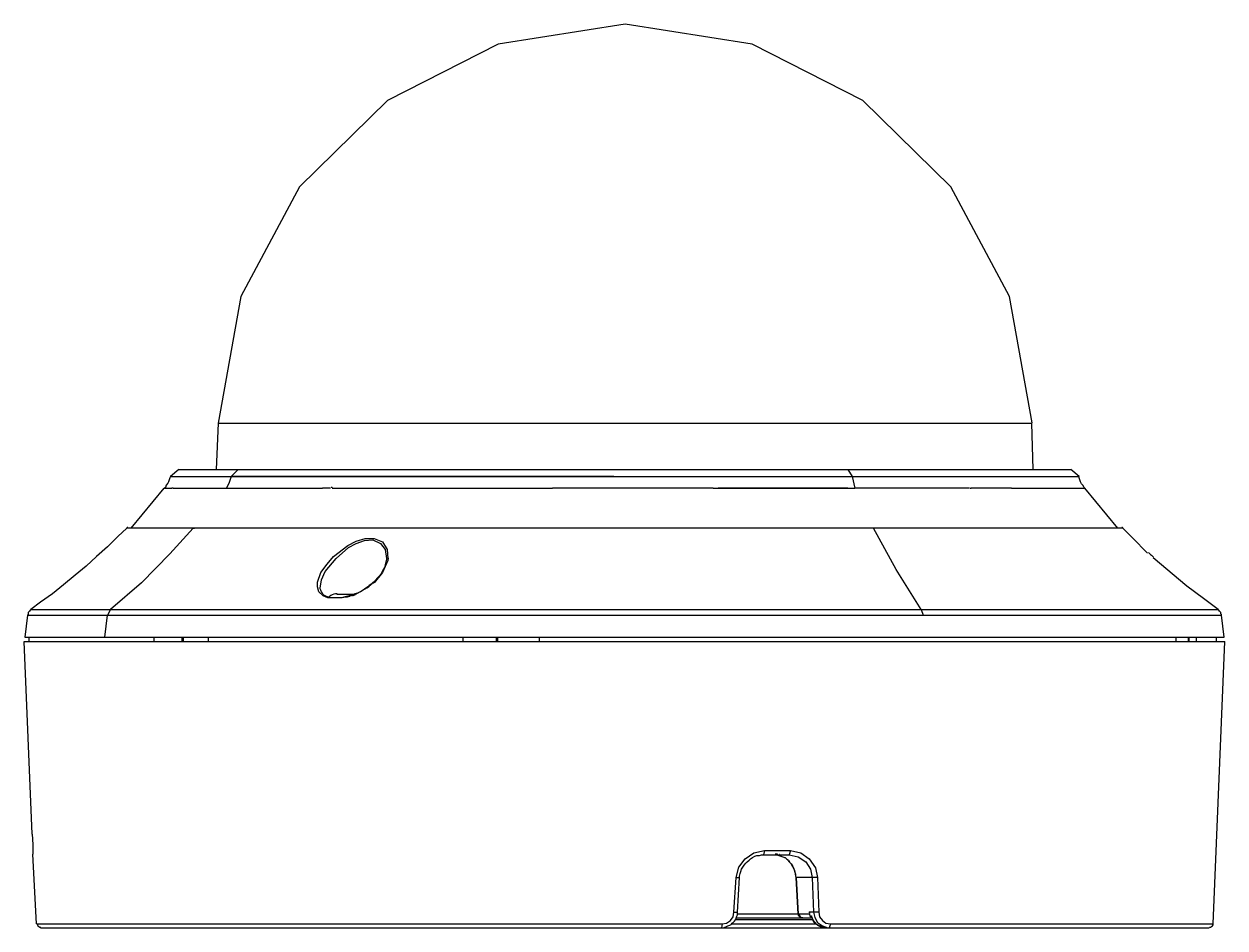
# Model space of a CAD drawing. Header units: millimetres. Extents: x -495897 to 1376592, y -28539 to 470976.
# Drawn here: x 491312 to 500882, y 195361 to 202565 of the extents above; entities that cross this region are included whole.
import ezdxf

# ---------------------------------------------------------------- set-up
doc = ezdxf.new("R2010")
doc.units = ezdxf.units.MM

msp = doc.modelspace()

# ---------------------------------------------------------------- linework, layer by layer
at = {"color": 0}
for p, q in [((492858.22, 199383.645), (492841.736, 199014.965)), ((492858.22, 199383.645), (499341.099, 199383.645)), ((499341.099, 199383.645), (499352.24, 199014.965)), ((492544.53, 199014.965), (492478.607, 198959.975)), ((492544.53, 199014.965), (499654.971, 199014.965)), ((493017.834, 199014.965), (492962.844, 198959.975)), ((497877.299, 199014.965), (497910.28, 198959.975)), ((499720.92, 198959.975), (499654.971, 199014.965)), ((492440.088, 198871.835), (492428.986, 198866.375)), ((492445.47, 198888.475), (492440.088, 198871.835)), ((492456.572, 198904.985), (492445.47, 198888.475)), ((492462.123, 198915.905), (492456.572, 198904.985)), ((492467.505, 198932.415), (492462.123, 198915.905)), ((492473.056, 198949.055), (492467.505, 198932.415)), ((492478.607, 198959.975), (492473.056, 198949.055)), ((492478.607, 198959.975), (492478.607, 198959.975)), ((492478.607, 198959.975), (492962.844, 198959.975)), ((492478.607, 198959.975), (492962.844, 198959.975)), ((492946.36, 198910.315), (492924.325, 198866.375)), ((492962.844, 198959.975), (492946.36, 198910.315)), ((492962.844, 198959.975), (493854.449, 198959.975)), ((496011.721, 198959.975), (492962.844, 198959.975)), ((493854.449, 198959.975), (496011.721, 198959.975)), ((496011.721, 198959.975), (496556.499, 198959.975)), ((496556.499, 198959.975), (496793.151, 198959.975)), ((496556.499, 198959.975), (497910.28, 198959.975)), ((496793.151, 198959.975), (497910.28, 198959.975)), ((497910.28, 198959.975), (499313.721, 198959.975)), ((497910.28, 198959.975), (499720.92, 198959.975)), ((497910.28, 198959.975), (497932.341, 198866.375)), ((499313.721, 198959.975), (499456.851, 198959.975)), ((499456.851, 198959.975), (499720.92, 198959.975)), ((499720.92, 198949.055), (499720.92, 198959.975)), ((499726.471, 198932.415), (499720.92, 198949.055)), ((499732.022, 198915.905), (499726.471, 198932.415)), ((499737.573, 198899.395), (499732.022, 198915.905)), ((499748.48, 198888.475), (499737.573, 198899.395)), ((499759.439, 198871.835), (499748.48, 198888.475)), ((499764.99, 198866.375), (499759.439, 198871.835)), ((492164.926, 198547.225), (492428.986, 198866.375)), ((492428.986, 198866.375), (492428.986, 198866.375)), ((492428.986, 198866.375), (492434.537, 198866.375)), ((492434.537, 198866.375), (492434.537, 198866.375)), ((492434.537, 198866.375), (492440.088, 198866.375)), ((492434.537, 198866.375), (492434.537, 198866.375)), ((492440.088, 198866.375), (492483.989, 198866.375)), ((492483.989, 198866.375), (492489.54, 198866.375)), ((492500.642, 198866.375), (492489.54, 198866.375)), ((492489.54, 198866.375), (492489.54, 198866.375)), ((492500.642, 198866.375), (493689.271, 198866.375)), ((493716.857, 198866.375), (493689.271, 198866.375)), ((493744.274, 198866.375), (493716.857, 198866.375)), ((493755.376, 198866.375), (493744.274, 198866.375)), ((493766.309, 198866.375), (494151.642, 198866.375)), ((494168.126, 198866.375), (495483.414, 198866.375)), ((495483.414, 198866.375), (495521.933, 198866.375)), ((496705.18, 198866.375), (495521.933, 198866.375)), ((496804.058, 198866.375), (496842.772, 198866.375)), ((497877.299, 198866.375), (496842.772, 198866.375)), ((496842.772, 198866.375), (497877.299, 198866.375)), ((497877.299, 198866.375), (497932.341, 198866.375)), ((498152.47, 198866.375), (497932.341, 198866.375)), ((498845.981, 198866.375), (498152.47, 198866.375)), ((499181.68, 198866.375), (498856.901, 198866.375)), ((499181.68, 198866.375), (499506.29, 198866.375)), ((499506.29, 198866.375), (499732.022, 198866.375)), ((499732.022, 198866.375), (499764.99, 198866.375)), ((499732.022, 198866.375), (499732.022, 198866.375)), ((499764.99, 198866.375), (499764.99, 198866.375)), ((500029.02, 198547.225), (499764.99, 198866.375)), ((492131.787, 198547.225), (492060.307, 198481.055)), ((492164.926, 198547.225), (492131.787, 198547.225)), ((500056.619, 198547.225), (492137.34, 198547.225)), ((500067.721, 198547.225), (492164.926, 198547.225)), ((492660.256, 198547.225), (492473.056, 198343.515)), ((492660.256, 198547.225), (492671.189, 198547.225)), ((498081.022, 198547.225), (498075.471, 198547.225)), ((498262.489, 198217.025), (498081.022, 198547.225)), ((500089.782, 198525.125), (500067.721, 198547.225)), ((500144.772, 198470.135), (500089.782, 198525.125)), ((491977.721, 198398.635), (491889.759, 198321.415)), ((492060.307, 198481.055), (491977.721, 198398.635)), ((493777.411, 198321.415), (493892.955, 198409.555)), ((493799.264, 198305.035), (493898.506, 198393.175)), ((493892.955, 198409.555), (493958.878, 198442.575)), ((493898.506, 198393.175), (493958.878, 198426.065)), ((493958.878, 198442.575), (494030.547, 198464.545)), ((493958.878, 198426.065), (494024.983, 198448.165)), ((494024.983, 198448.165), (494091.088, 198453.625)), ((494030.547, 198464.545), (494102.021, 198464.545)), ((494091.088, 198453.625), (494151.642, 198426.065)), ((494102.021, 198464.545), (494168.126, 198437.245)), ((494151.642, 198426.065), (494190.161, 198376.665)), ((494168.126, 198437.245), (494206.645, 198376.665)), ((500144.772, 198470.135), (500144.772, 198470.135)), ((500265.841, 198349.105), (500144.772, 198470.135)), ((491889.759, 198321.415), (491807.177, 198244.455)), ((492473.056, 198343.515), (492247.513, 198112.375)), ((493711.306, 198200.515), (493799.264, 198305.035)), ((493727.79, 198261.095), (493777.411, 198321.415)), ((494190.161, 198376.665), (494201.094, 198305.035)), ((494201.094, 198299.575), (494195.53, 198277.605)), ((494201.094, 198305.035), (494201.094, 198305.035)), ((494201.094, 198305.035), (494201.094, 198299.575)), ((494206.645, 198376.665), (494212.014, 198305.035)), ((500579.349, 198084.815), (500309.781, 198310.495)), ((491807.177, 198244.455), (491719.037, 198172.955)), ((493678.338, 198194.925), (493727.79, 198261.095)), ((493683.72, 198134.475), (493711.306, 198200.515)), ((494168.126, 198205.975), (494157.011, 198183.875)), ((494212.014, 198288.525), (494168.126, 198194.925)), ((494184.61, 198233.535), (494168.126, 198205.975)), ((494190.161, 198255.505), (494184.61, 198233.535)), ((494195.53, 198277.605), (494190.161, 198255.505)), ((498460.609, 197897.745), (498262.489, 198217.025)), ((491719.037, 198172.955), (491625.521, 198095.865)), ((492247.513, 198112.375), (491999.757, 197897.745)), ((493650.752, 198117.965), (493678.338, 198194.925)), ((493650.752, 198079.485), (493650.752, 198117.965)), ((493672.787, 198068.305), (493683.72, 198134.475)), ((494085.537, 198106.915), (494063.502, 198090.405)), ((494107.572, 198123.555), (494085.537, 198106.915)), ((494168.126, 198194.925), (494102.021, 198112.375)), ((494124.056, 198145.395), (494107.572, 198123.555)), ((494140.54, 198162.035), (494124.056, 198145.395)), ((494157.011, 198183.875), (494140.54, 198162.035)), ((491537.562, 198024.495), (491443.869, 197958.325)), ((491625.521, 198095.865), (491537.562, 198024.495)), ((493661.685, 198040.875), (493650.752, 198079.485)), ((493694.822, 198007.725), (493661.685, 198040.875)), ((493672.787, 198068.305), (493672.787, 198068.305)), ((493672.787, 198062.975), (493672.787, 198068.305)), ((493678.338, 198051.795), (493672.787, 198062.975)), ((493683.72, 198040.875), (493678.338, 198051.795)), ((493689.271, 198029.825), (493683.72, 198040.875)), ((493694.822, 198018.905), (493689.271, 198029.825)), ((493700.373, 198013.315), (493694.822, 198018.905)), ((493711.306, 198007.725), (493700.373, 198013.315)), ((493942.407, 198018.905), (493804.828, 198018.905)), ((493942.407, 198018.905), (493804.828, 198018.905)), ((493925.923, 198013.315), (493903.888, 198007.725)), ((493947.958, 198024.495), (493925.923, 198013.315)), ((493969.993, 198029.825), (493947.958, 198024.495)), ((494041.467, 198068.305), (493953.509, 198018.905)), ((493992.028, 198040.875), (493969.993, 198029.825)), ((494014.063, 198051.795), (493992.028, 198040.875)), ((494036.098, 198068.305), (494014.063, 198051.795)), ((494052.582, 198079.485), (494036.098, 198068.305)), ((494057.951, 198084.815), (494052.582, 198079.485)), ((494063.502, 198090.405), (494057.951, 198084.815)), ((500711.572, 197985.885), (500579.349, 198084.815)), ((491443.869, 197958.325), (491366.837, 197897.745)), ((493733.341, 197991.345), (493694.822, 198007.725)), ((493722.239, 198002.395), (493711.306, 198007.725)), ((493738.892, 197996.805), (493722.239, 198002.395)), ((493837.965, 197991.345), (493733.341, 197991.345)), ((493749.825, 197991.345), (493738.892, 197996.805)), ((493766.309, 197991.345), (493749.825, 197991.345)), ((493782.78, 197991.345), (493766.309, 197991.345)), ((493799.264, 197991.345), (493782.78, 197991.345)), ((493821.299, 197991.345), (493799.264, 197991.345)), ((493843.334, 197991.345), (493821.299, 197991.345)), ((493881.853, 197996.805), (493837.965, 197991.345)), ((493859.818, 197996.805), (493843.334, 197991.345)), ((493881.853, 198002.395), (493859.818, 197996.805)), ((493903.888, 198007.725), (493881.853, 198002.395)), ((500827.129, 197897.745), (500711.572, 197985.885)), ((491339.427, 197853.675), (491317.392, 197677.655)), ((491344.802, 197859.265), (491339.427, 197853.675)), ((491339.427, 197853.675), (491653.111, 197853.675)), ((491350.355, 197881.365), (491344.802, 197875.775)), ((491344.802, 197875.775), (491344.802, 197864.855)), ((491344.802, 197864.855), (491344.802, 197859.265)), ((491355.909, 197886.825), (491350.355, 197881.365)), ((491361.462, 197892.285), (491355.909, 197886.825)), ((491366.837, 197897.745), (491361.462, 197892.285)), ((491366.837, 197897.745), (497970.86, 197897.745)), ((491653.111, 197853.675), (491977.721, 197853.675)), ((491955.685, 197677.655), (491977.721, 197853.675)), ((491999.757, 197897.745), (491977.721, 197853.675)), ((491977.721, 197853.675), (498477.262, 197853.675)), ((497970.86, 197897.745), (498460.609, 197897.745)), ((498460.609, 197897.745), (499368.711, 197897.745)), ((498460.609, 197897.745), (498477.262, 197853.675)), ((498477.262, 197853.675), (500232.73, 197853.675)), ((499368.711, 197897.745), (500827.129, 197897.745)), ((500232.73, 197853.675), (500634.56, 197853.675)), ((500634.56, 197853.675), (500854.52, 197853.675)), ((500832.68, 197892.285), (500827.129, 197897.745)), ((500838.231, 197886.825), (500832.68, 197892.285)), ((500843.6, 197881.365), (500838.231, 197886.825)), ((500849.151, 197875.775), (500843.6, 197881.365)), ((500849.151, 197864.855), (500849.151, 197875.775)), ((500854.52, 197859.265), (500849.151, 197864.855)), ((500854.52, 197853.675), (500854.52, 197859.265)), ((500876.568, 197677.655), (500854.52, 197853.675)), ((491377.944, 196109.205), (491311.839, 197644.635)), ((491311.839, 197644.635), (500882.119, 197644.635)), ((491317.392, 197677.655), (500876.568, 197677.655)), ((491350.355, 197677.655), (491350.355, 197644.635)), ((492346.402, 197677.655), (492346.402, 197644.635)), ((492572.129, 197644.635), (492572.129, 197677.655)), ((492583.049, 197644.635), (492583.049, 197677.655)), ((492781.182, 197644.635), (492781.182, 197677.655)), ((494811.977, 197644.635), (494811.977, 197677.655)), ((495076.215, 197644.635), (495076.215, 197677.655)), ((495087.135, 197644.635), (495087.135, 197677.655)), ((495417.309, 197677.655), (495417.309, 197644.635)), ((500491.391, 197677.655), (500491.391, 197644.635)), ((500590.49, 197644.635), (500590.49, 197677.655)), ((500596.041, 197644.635), (500596.041, 197677.655)), ((500656.4, 197644.635), (500656.4, 197677.655)), ((500788.61, 195393.685), (500882.119, 197644.635)), ((500810.619, 197677.655), (500810.619, 197644.635)), ((491377.944, 196109.205), (491377.944, 196109.205)), ((491377.944, 196109.205), (491383.318, 196026.655)), ((491383.318, 196026.655), (491383.318, 195949.565)), ((491410.907, 195393.685), (491383.318, 195949.565)), ((497007.781, 195844.915), (497057.402, 195911.085)), ((497057.402, 195911.085), (497128.85, 195960.745)), ((497090.331, 195900.165), (497101.42, 195911.085)), ((497101.42, 195911.085), (497117.93, 195922.135)), ((497117.93, 195922.135), (497134.401, 195933.055)), ((497128.85, 195960.745), (497211.439, 195977.125)), ((497134.401, 195933.055), (497150.911, 195938.645)), ((497150.911, 195938.645), (497172.92, 195938.645)), ((497172.92, 195938.645), (497189.391, 195943.975)), ((497189.391, 195943.975), (497205.901, 195943.975)), ((497211.439, 195977.125), (497205.901, 195943.975)), ((497205.901, 195943.975), (497409.572, 195943.975)), ((497211.439, 195977.125), (497420.531, 195977.125)), ((497294.041, 195943.975), (497310.512, 195943.975)), ((497310.512, 195943.975), (497326.97, 195938.645)), ((497326.97, 195938.645), (497343.48, 195933.055)), ((497381.999, 195916.675), (497326.97, 195938.645)), ((497343.48, 195933.055), (497359.938, 195927.595)), ((497359.938, 195927.595), (497376.591, 195922.135)), ((497376.591, 195922.135), (497387.55, 195911.085)), ((497426.082, 195872.605), (497381.999, 195916.675)), ((497387.55, 195911.085), (497404.021, 195900.165)), ((497420.531, 195977.125), (497409.572, 195943.975)), ((497409.572, 195943.975), (497481.059, 195927.595)), ((497420.531, 195977.125), (497503.081, 195960.745)), ((497481.059, 195927.595), (497541.6, 195888.985)), ((497503.081, 195960.745), (497569.212, 195911.085)), ((497569.212, 195911.085), (497618.651, 195839.585)), ((496985.902, 195762.495), (497007.781, 195844.915)), ((497018.87, 195795.515), (497024.239, 195812.025)), ((497024.239, 195812.025), (497029.79, 195828.535)), ((497029.79, 195828.535), (497040.892, 195844.915)), ((497040.892, 195844.915), (497051.799, 195861.685)), ((497051.799, 195861.685), (497062.953, 195878.065)), ((497062.953, 195878.065), (497073.86, 195888.985)), ((497073.86, 195888.985), (497090.331, 195900.165)), ((497404.021, 195900.165), (497414.928, 195883.525)), ((497414.928, 195883.525), (497426.082, 195872.605)), ((497426.082, 195872.605), (497436.989, 195856.095)), ((497453.642, 195817.615), (497426.082, 195872.605)), ((497436.989, 195856.095), (497442.54, 195839.585)), ((497442.54, 195839.585), (497448.091, 195823.075)), ((497448.091, 195823.075), (497453.642, 195806.435)), ((497464.549, 195762.495), (497453.642, 195817.615)), ((497541.6, 195888.985), (497580.119, 195828.535)), ((497580.119, 195828.535), (497591.221, 195762.495)), ((497618.651, 195839.585), (497635.109, 195762.495)), ((496969.249, 195487.415), (496985.902, 195762.495)), ((496985.902, 195762.495), (497013.332, 195762.495)), ((496996.822, 195487.415), (497013.332, 195762.495)), ((497013.332, 195773.545), (497018.87, 195795.515)), ((497013.332, 195762.495), (497013.332, 195773.545)), ((497453.642, 195806.435), (497458.998, 195789.925)), ((497458.998, 195789.925), (497458.998, 195773.545)), ((497458.998, 195773.545), (497464.549, 195762.495)), ((497591.221, 195762.495), (497464.549, 195762.495)), ((497464.549, 195762.495), (497481.059, 195470.775)), ((497481.059, 195470.775), (497464.549, 195762.495)), ((497464.549, 195762.495), (497464.549, 195762.495)), ((497591.221, 195762.495), (497602.141, 195487.415)), ((497635.109, 195762.495), (497591.221, 195762.495)), ((497635.109, 195762.495), (497646.211, 195487.415)), ((496941.65, 195421.245), (496963.841, 195448.935)), ((496963.841, 195448.935), (496969.249, 195487.415)), ((496969.249, 195487.415), (496996.822, 195487.415)), ((496974.8, 195415.785), (496980.351, 195426.835)), ((496980.351, 195426.835), (496985.902, 195437.755)), ((497591.221, 195426.835), (496980.351, 195426.835)), ((496985.902, 195437.755), (496991.271, 195454.265)), ((497585.67, 195437.755), (496985.902, 195437.755)), ((496991.271, 195454.265), (496996.822, 195465.315)), ((496996.822, 195481.825), (496996.822, 195487.415)), ((496996.822, 195465.315), (496996.822, 195481.825)), ((497569.212, 195470.775), (496996.822, 195470.775)), ((497481.059, 195470.775), (497481.059, 195470.775)), ((497481.059, 195470.775), (497481.059, 195470.775)), ((497486.61, 195454.265), (497481.059, 195470.775)), ((497503.081, 195443.345), (497486.61, 195454.265)), ((497602.141, 195487.415), (497569.212, 195487.415)), ((497569.212, 195470.775), (497574.568, 195465.315)), ((497574.568, 195465.315), (497574.568, 195454.265)), ((497580.119, 195454.265), (497574.568, 195454.265)), ((497574.568, 195454.265), (497574.568, 195454.265)), ((497580.119, 195454.265), (497580.119, 195454.265)), ((497580.119, 195448.935), (497580.119, 195454.265)), ((497580.119, 195454.265), (497585.67, 195448.935)), ((497580.119, 195454.265), (497580.119, 195454.265)), ((497580.119, 195448.935), (497585.67, 195448.935)), ((497585.67, 195448.935), (497591.221, 195437.755)), ((497591.221, 195437.755), (497596.59, 195421.245)), ((497629.558, 195388.355), (497596.59, 195426.835)), ((497602.141, 195487.415), (497613.282, 195443.345)), ((497646.211, 195487.415), (497602.141, 195487.415)), ((497613.282, 195443.345), (497635.109, 195404.865)), ((497646.211, 195487.415), (497651.762, 195448.935)), ((497651.762, 195448.935), (497673.823, 195421.245)), ((491410.907, 195393.685), (496875.74, 195393.685)), ((491443.869, 195360.795), (500755.642, 195360.795)), ((496875.74, 195393.685), (496870.189, 195360.795)), ((496870.189, 195360.795), (496870.189, 195360.795)), ((496870.189, 195360.795), (496886.66, 195360.795)), ((496875.74, 195393.685), (496908.669, 195399.275)), ((496886.66, 195360.795), (496897.762, 195366.255)), ((496897.762, 195366.255), (496908.669, 195371.845)), ((496908.669, 195399.275), (496941.65, 195421.245)), ((496908.669, 195371.845), (496919.81, 195377.175)), ((496919.81, 195377.175), (496936.281, 195382.765)), ((496936.281, 195382.765), (496947.188, 195388.355)), ((496947.188, 195388.355), (496952.739, 195399.275)), ((496952.739, 195399.275), (496963.841, 195404.865)), ((496952.739, 195393.685), (497618.651, 195393.685)), ((496963.841, 195404.865), (496974.8, 195415.785)), ((497596.59, 195421.245), (497602.141, 195410.325)), ((497602.141, 195410.325), (497613.282, 195399.275)), ((497613.282, 195399.275), (497624.189, 195393.685)), ((497624.189, 195393.685), (497635.109, 195382.765)), ((497673.823, 195366.255), (497629.558, 195388.355)), ((497635.109, 195404.865), (497673.823, 195377.175)), ((497635.109, 195382.765), (497646.211, 195377.175)), ((497646.211, 195377.175), (497657.17, 195371.845)), ((497657.17, 195371.845), (497668.272, 195366.255)), ((497668.272, 195366.255), (497684.73, 195366.255)), ((497673.823, 195421.245), (497701.24, 195399.275)), ((497673.823, 195377.175), (497717.711, 195360.795)), ((497684.73, 195366.255), (497695.689, 195360.795)), ((497695.689, 195360.795), (497701.24, 195360.795)), ((497701.24, 195399.275), (497739.72, 195393.685)), ((497739.72, 195393.685), (497728.8, 195360.795)), ((497739.72, 195393.685), (500788.61, 195393.685))]:
    msp.add_line(p, q, dxfattribs=at)
for points in [[(496102.344, 202564.745), (495090.047, 202403.545), (494207.633, 201954.005), (493507.024, 201267.215), (493040.142, 200393.875), (492858.935, 199385.075)], [(499346.143, 199385.335), (499164.754, 200394.265), (498697.768, 201267.475), (497997.094, 201954.265), (497114.654, 202403.545), (496102.344, 202564.745)], [(493767.024, 198871.835), (493765.295, 198871.835), (493763.592, 198871.965), (493761.902, 198871.965), (493760.238, 198871.835), (493758.6, 198871.835)], [(493772.393, 198866.245), (493771.561, 198866.245), (493770.755, 198866.245), (493769.975, 198866.375), (493769.208, 198866.375), (493768.454, 198866.375)], [(494153.072, 198866.635), (494156.647, 198866.375), (494160.235, 198866.375), (494163.836, 198866.375), (494167.424, 198866.505), (494170.986, 198866.765)], [(496803.876, 198865.725), (496784.948, 198865.985), (496765.994, 198866.245), (496747.014, 198866.375), (496728.06, 198866.375), (496709.132, 198866.245)], [(498850.427, 198866.375), (498852.364, 198866.375), (498854.249, 198866.375), (498856.134, 198866.375), (498858.019, 198866.375), (498859.917, 198866.375)], [(492140.027, 198552.685), (492137.904, 198552.555), (492135.848, 198552.035), (492133.886, 198551.255), (492132.045, 198550.085), (492130.351, 198548.655)], [(500069.008, 198548.785), (500067.396, 198550.215), (500065.602, 198551.255), (500063.665, 198552.035), (500061.611, 198552.555), (500059.466, 198552.685)], [(494213.275, 198292.425), (494213.899, 198295.545), (494214.471, 198298.665), (494215.017, 198301.785), (494215.511, 198304.905), (494215.953, 198308.025)], [(500272.12, 198353.395), (500280.206, 198345.855), (500288.331, 198338.185), (500296.469, 198330.645), (500304.633, 198323.105), (500312.797, 198315.565)], [(494063.866, 198086.375), (494068.897, 198090.275), (494073.889, 198094.045), (494078.829, 198098.075), (494083.73, 198102.105), (494088.592, 198106.135)], [(494090.919, 198106.525), (494093.389, 198108.605), (494095.846, 198110.685), (494098.29, 198112.765), (494100.708, 198114.845), (494103.1, 198117.055)], [(493807.688, 198024.495), (493793.856, 198023.455), (493780.44, 198020.465), (493767.622, 198015.655), (493755.623, 198009.155), (493744.625, 198000.835)], [(493807.688, 198024.495), (493793.856, 198023.455), (493780.44, 198020.465), (493767.622, 198015.655), (493755.623, 198009.155), (493744.625, 198000.835)], [(493907.645, 198006.945), (493912.156, 198008.245), (493916.667, 198009.675), (493921.152, 198011.105), (493925.611, 198012.535), (493930.044, 198014.095)], [(493930.044, 198009.545), (493934.581, 198011.235), (493939.131, 198012.925), (493943.707, 198014.615), (493948.257, 198016.305), (493952.794, 198018.125)], [(493949.388, 198024.105), (493950.038, 198024.365), (493950.688, 198024.625), (493951.364, 198024.885), (493952.066, 198025.145), (493952.794, 198025.535)], [(494042.91, 198069.345), (494046.771, 198071.945), (494050.632, 198074.545), (494054.48, 198077.145), (494058.289, 198079.745), (494062.072, 198082.475)], [(494061.175, 198085.855), (494061.929, 198086.505), (494062.683, 198087.155), (494063.437, 198087.675), (494064.191, 198088.195), (494064.932, 198088.715)], [(493735.135, 197997.065), (493735.759, 197996.935), (493736.357, 197996.805), (493736.955, 197996.545), (493737.553, 197996.415), (493738.177, 197996.285)], [(493885.259, 198000.055), (493889.575, 198001.095), (493893.917, 198002.265), (493898.272, 198003.435), (493902.614, 198004.735), (493906.93, 198005.905)], [(497313.034, 195948.915), (497309.784, 195949.175), (497306.508, 195949.305), (497303.219, 195949.435), (497299.943, 195949.565), (497296.706, 195949.565)], [(497316.791, 195948.265), (497316.024, 195948.395), (497315.27, 195948.525), (497314.516, 195948.655), (497313.775, 195948.785), (497313.034, 195948.915)], [(497329.492, 195940.595), (497326.814, 195941.245), (497324.162, 195941.765), (497321.51, 195942.155), (497318.819, 195942.545), (497316.05, 195942.935)], [(497331.286, 195945.795), (497330.935, 195945.795), (497330.571, 195945.925), (497330.207, 195945.925), (497329.83, 195946.055), (497329.492, 195946.185)], [(496991.817, 195765.225), (496991.817, 195764.835), (496991.817, 195764.315), (496991.817, 195763.925), (496991.817, 195763.535), (496991.817, 195763.145)], [(497486.61, 195471.815), (497488.547, 195462.715), (497493.006, 195454.915), (497499.519, 195448.675), (497507.631, 195444.775), (497516.887, 195443.345)], [(497509.542, 195444.255), (497510.179, 195443.995), (497510.829, 195443.865), (497511.466, 195443.735), (497512.116, 195443.735), (497512.753, 195443.605)], [(497512.753, 195443.605), (497513.533, 195443.475), (497514.352, 195443.345), (497515.184, 195443.345), (497516.029, 195443.345), (497516.887, 195443.345)], [(497572.787, 195475.715), (497572.657, 195478.575), (497572.488, 195481.435), (497572.293, 195484.295), (497572.085, 195487.285), (497571.864, 195490.275)], [(497585.306, 195458.555), (497585.54, 195457.645), (497585.826, 195456.735), (497586.125, 195455.825), (497586.45, 195454.915), (497586.775, 195454.135)], [(497586.775, 195454.135), (497587.126, 195452.835), (497587.542, 195451.535), (497587.984, 195450.365), (497588.452, 195449.195), (497588.881, 195448.025)], [(497588.881, 195448.025), (497589.232, 195446.855), (497589.622, 195445.945), (497590.025, 195444.905), (497590.441, 195443.865), (497590.857, 195442.825)], [(497590.857, 195442.825), (497592.196, 195439.705), (497593.613, 195436.715), (497595.121, 195433.725), (497596.707, 195430.735), (497598.371, 195427.875)], [(491416.46, 195395.375), (491418.319, 195386.015), (491422.731, 195378.085), (491429.242, 195371.845), (491437.395, 195367.685), (491446.736, 195366.255)], [(497677.58, 195369.115), (497678.958, 195368.855), (497680.323, 195368.595), (497681.662, 195368.335), (497683.001, 195368.075), (497684.366, 195367.945)], [(497684.366, 195367.945), (497685.354, 195367.685), (497686.329, 195367.555), (497687.291, 195367.425), (497688.266, 195367.295), (497689.228, 195367.165)], [(497689.228, 195367.165), (497690.853, 195366.905), (497692.517, 195366.775), (497694.207, 195366.645), (497695.91, 195366.645), (497697.613, 195366.515)], [(497697.99, 195366.515), (497699.173, 195366.385), (497700.356, 195366.385), (497701.539, 195366.255), (497702.722, 195366.255), (497703.905, 195366.255)], [(497720.545, 195361.185), (497722.807, 195361.055), (497725.017, 195360.925), (497727.201, 195360.795), (497729.359, 195360.795), (497731.504, 195360.795)], [(500758.346, 195366.255), (500767.68, 195367.685), (500775.818, 195371.845), (500782.331, 195378.085), (500786.751, 195386.015), (500788.61, 195395.375)]]:
    msp.add_lwpolyline(points, dxfattribs=at)

doc.saveas('drawing.dxf')
